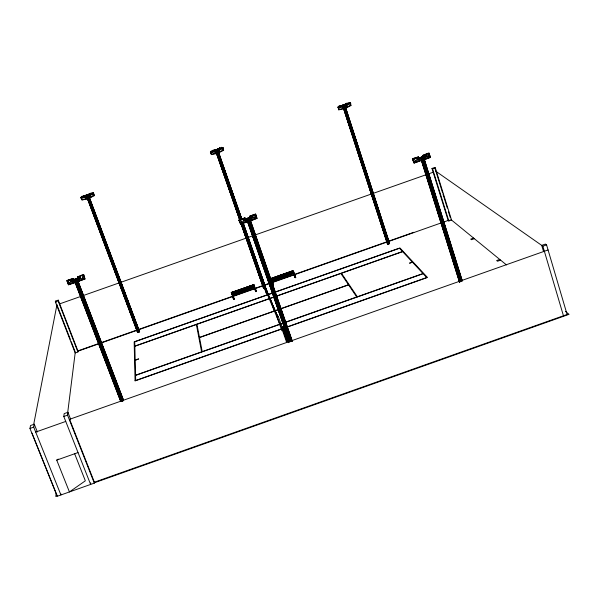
<?xml version="1.0" encoding="UTF-8"?>
<svg xmlns="http://www.w3.org/2000/svg" width="599" height="599" viewBox="0 0 599 599"><rect width="100%" height="100%" fill="white"/><g stroke="black" fill="none" stroke-linecap="round" stroke-linejoin="round"><path stroke-width="0.9" d="M212.974 150.723L212.982 150.274L213.678 150.439M244.856 218.433L244.871 217.856L240.349 219.279L239.48 220.118L240.933 223.337L246.309 221.645L244.871 217.856M419.659 160.682L419.689 159.514L418.342 156.863L414.006 158.211L412.906 159.132L414.508 162.292L419.659 160.682L418.851 159.102M71.056 280.998L71.109 280.437L71.887 280.886C72.217 278.797 69.664 279.404 71.056 280.998L71.431 280.879M70.63 279.606L71.513 281.006M71.446 279.404L71.536 280.062M216.179 153.651L215.183 150.896L210.429 151.847L210.406 152.266L211.432 154.594L216.179 153.651L214.764 150.229L211.245 150.941L210.796 151.996M211.432 154.594L210.766 152.625M219.084 148.29C221.121 147.451 218.216 149.802 219.668 147.938M37.393 431.991L34.278 424.204L30.534 425.53L29.95 428.45L57.212 496.279L94.32 483.116L94.417 481.506M243.606 220.574L243.276 219.668L243.606 220.574L252.965 217.28L251.924 215.775L251.865 217.452L251.573 215.917L252.201 216.381M90.719 482.816L90.614 484.426L63.794 416.477L64.168 413.624L67.904 412.307L70.637 419.24M340.105 106.255L346.986 103.515L347.18 103.956M89.835 193.979C88.375 196.045 81.651 195.057 84.414 196.187M66.931 280.841L73.318 278.52L74.86 282.795L68.496 284.81L66.931 280.841L70.113 279.838M68.496 284.81L66.961 280.519M243.142 222.776L265.589 287.176L265.147 287.602M73.318 278.52L74.546 282.009M264.623 287.827L263.425 287.939L240.955 223.547M346.933 103.522L347.046 103.979M61.038 494.04L60.926 494.961L33.709 427.117L34.278 424.204M77.907 351.965L77.997 351.164L58.238 300.151L55.49 301.117L55.348 301.829L75.175 352.931L77.907 351.965L58.103 300.855L58.238 300.151M86.728 199.063L85.537 196.375L80.872 197.288L80.82 197.722L82.07 199.976L86.728 199.063L85.268 195.656L81.816 196.337L81.254 197.43L85.365 196.622M85.537 196.375L85.485 196.801L80.82 197.722M67.635 413.108L75.272 352.122L71.251 341.752M94.32 483.116L67.552 415.144L67.904 412.307M82.07 199.976L80.872 197.288M56.126 493.696L55.774 496.474L57.257 495.95L32.002 433.107M80.371 278.123L80.131 277.18L80.371 278.123L70.974 281.433L70.742 280.489L70.974 281.433M33.604 424.856L56.927 304.831M347.195 103.53C345.271 103.425 347.967 104.046 346.963 103.208M425.754 155.351L425.32 154.819L425.477 155.755L425.118 154.901L425.867 154.542L426.211 155.463L425.867 154.542M242.984 218.994C245.987 218.598 241.404 220.567 243.845 218.635M243.022 218.845L243.359 219.766L252.658 216.456L252.965 217.28M79.39 278.25L79.24 276.663L80.416 276.918L80.588 277.644L80.071 277.06M79.338 277.509L79.585 276.521L80.416 276.918M217.235 149.555L215.4 150.334L217.617 149.555L241.914 219.249M238.851 220.245L245.066 217.984L246.706 222.214L240.603 224.138L238.851 220.245L241.786 219.399M68.773 284.031L69.192 282.75L68.106 279.988L72.823 278.505L74.381 282.256L68.773 284.031L67.47 280.751L68.106 279.988M240.603 224.138L238.971 219.893M243.284 220.29L243.246 218.83L243.935 219.481L244.04 220.185L243.494 219.668L243.284 220.29L243.643 220.17M243.344 219.496L243.606 218.717L244.302 219.369L243.396 219.616M426.975 156.084L426.54 155.223L426.975 156.084L417.66 159.364C416.934 157.133 416.14 158.847 418.282 158.188L417.406 157.597L416.597 158.555L416.934 159.222L417.645 158.443M137.62 332.131L138.571 332.258L139.32 331.472M416.784 158.166C417.503 156.766 418.731 158.518 417.039 158.63M418.05 157.53L418.342 156.863M240.933 223.337L241.569 221.982L246.092 220.559M89.977 193.507L90.135 194.278M90.112 193.634L90.801 194.091M340.412 106.263C341.655 106.33 339.184 105.589 340.958 105.709M340.883 105.858L340.861 105.424M412.389 158.915L414.119 163.115L420.169 160.906L418.229 157.088L412.389 158.915L414.119 163.115M416.597 158.555L417.054 157.709L417.93 158.293M416.934 159.222L417.226 158.503M123.521 400.454L77.204 279.059L74.261 280.01L120.826 401.525M414.508 162.292L415.354 160.869L419.689 159.514M388.287 243.494C385.531 244.706 390.81 243.756 389.11 243.291M252.104 215.64L252.441 216.568L252.104 215.64L251.34 216.007L251.73 216.86L251.34 216.007M139.612 331.659L88.405 194.832L86.241 195.686L86.563 195.394M263.433 287.857L263.874 287.52M213.543 150.162L213.536 150.611M219.96 148.455L219.324 148.964L219.279 148.148L220.17 148.709L219.534 148.02L219.571 148.837M80.176 277.232L79.764 276.386L80.176 277.232L70.727 280.587M79.397 277.599L78.993 276.76L80.071 276.708M387.508 244.152L342.583 105.641L344.71 104.847L389.59 243.419M84.227 195.521L84.264 196.165M346.507 104.271L346.222 103.762L346.821 103.298L347.54 103.956M246.803 219.369L249.716 218.253L292.065 340.838M74.553 453.518L85.343 480.81L69.432 491.944L56.725 460.114L58.26 459.081M420.865 157.822L421.449 157.53M459.47 282.144L420.625 158.061C421.202 158.495 424.294 157.425 423.276 157.043L462.001 281.006M74.673 279.711L75.759 279.231M346.357 103.575L346.843 103.32M346.222 103.762L347.091 103.335M345.848 104.106L348.925 102.526L350.078 103.021L346.417 104.9L345.848 104.106L346.095 105.896M347.248 103.724L346.761 103.979L346.379 103.455M346.14 104.81L350.295 102.669L350.617 102.968L350.954 105.536L346.806 107.678L346.14 104.81L346.806 107.678M346.462 105.102L350.617 102.968M346.492 107.378L350.632 105.244L350.954 105.536M219.039 148.447L219.781 148.065M223.083 147.781L218.807 149.96L218.523 149.653L222.798 147.466L223.083 147.781L223.652 150.274L219.384 152.46L218.373 148.896L221.54 147.287L222.596 147.818L219.578 149.353M219.256 148.679L219.893 148.267L212.959 150.933M219.092 152.146L223.367 149.967L223.652 150.274M89.887 193.821L90.374 193.29L90.636 193.717M89.813 193.634L90.374 193.29M89.887 197.198L88.892 194.316L92.149 192.668L93.1 193.237L93.541 194.57M89.992 194.024L90.756 193.799M88.892 195.124L93.294 192.893L93.549 193.215L94.343 195.641L89.947 197.865L88.892 195.124L89.947 197.865M93.1 193.237L89.221 195.199L88.892 194.316M89.146 195.446L93.549 193.215M89.693 197.543L92.62 196.06M80.865 276.146L77.877 276.955L83.68 274.612L85.043 278.962L78.858 281.126L77.75 276.805L82.056 275.068L83.418 275.113L84.242 278.557L79.12 280.624L78.432 279.703L82.744 277.966L84.242 278.557M78.993 276.76L79.764 276.386M79.001 276.993L79.689 276.716M79.098 277.285L79.787 277M78.993 277.651L79.944 277.232M78.858 281.126L85.043 278.962M251.041 220.732L249.588 216.434L255.593 214.023L257.053 218.321L251.041 220.732L249.761 216.172L254.216 214.382L255.339 214.517L256.312 217.901L251.011 220.028L250.577 219.017L255.039 217.227L256.312 217.901M251.513 216.029L252.224 215.745M253.07 215.43L255.339 214.517M251.378 216.232L252.089 215.947M251.647 216.269L252.359 215.984M251.475 216.516L252.194 216.232M251.745 216.553L252.561 216.239M252.411 217.093L252.658 216.456M250.756 220.529L257.053 218.321M423.186 155.193L427.798 153.344L428.674 153.569L429.805 156.886L424.324 159.079L423.186 155.193L424.04 158.248M430.486 157.327L424.077 159.574L422.714 155.553L428.921 153.067L430.486 157.327L424.264 159.806M423.201 155.755L424.758 155.134M425.118 154.901L425.949 154.654M426.788 154.243L429.116 153.307M425.17 155.119L425.911 154.819M425.133 154.834L426.061 154.894M425.275 155.403L426.016 155.104M426.121 155.208L425.694 154.669L426.121 156.159L425.754 156.302L425.432 155.478L426.174 155.178L426.361 155.905L426.024 155.478M424.137 157.986L428.749 156.137L429.805 156.886M247.701 218.635L248.847 218.261M293.854 272.081L271.145 280.1L293.854 272.081L295.741 277.524L295.195 277.719L293.503 273.526M247.192 289.152L253.265 287.003M272.74 280.13L275.345 279.209M283.14 276.453L285.745 275.54M272.058 280.968L293.727 273.316L295.195 277.719M77.75 350.939L98.917 343.467M101.56 342.531L135.958 330.386M138.601 329.457L262.954 285.551M265.604 284.615L268.247 283.679M272.657 282.122L413.767 232.3M77.9 351.201L99.082 343.721M101.508 342.86L137.351 330.206M138.743 329.712L269.265 283.627M271.856 282.713L441.171 222.925M443.762 222.012L449.108 220.125M448.816 220.994L451.526 220.035L435.331 167.937L434.702 167.503L431.976 168.461L448.172 220.454L448.816 220.994L432.598 168.896L431.976 168.461M272.208 283.537L272.747 283.342L273.593 285.349L273.047 285.543M233.108 297.778L233.655 297.591L231.82 292.447L234.179 299.268L233.632 299.455L231.236 292.507L253.916 284.645L231.236 292.507M255.721 289.796L255.174 289.991L255.81 291.631L256.357 291.436L253.871 284.518M294.371 276.146L294.918 275.952L295.741 277.524M233.4 298.789L233.947 298.594L233.513 297.201L232.966 297.389L233.632 299.455M256.117 290.77L255.571 290.964L255.039 289.594L255.586 289.407L256.357 291.436M272.8 284.877L273.346 284.682M233.543 299.178L234.089 298.983M255.698 291.354L256.252 291.159M272.927 285.274L273.473 285.079M295.06 277.457L295.607 277.262M262.092 281.103L263.208 280.706L262.092 281.103L266.42 293.503L267.648 293.39L243.082 222.731M273.062 292.769L134.169 341.834L135.067 380.904L284.795 327.938M274.829 292.147L399.945 247.949L427.484 277.464L287.438 327.002M134.73 341.797L272.837 293.008M275.473 292.08L399.503 248.271L426.735 277.539L287.056 326.942M134.835 346.095L274.23 296.849M276.865 295.921L402.528 251.52M134.842 346.259L196.367 324.523M196.929 324.321L274.17 297.037M276.805 296.108L340.883 273.466L356.734 296.992M402.648 251.647L341.445 273.271L357.341 296.782M473.607 238.08L470.717 239.098L471.458 239.712L474.356 238.687M135.179 360.134L138.698 358.891L135.187 360.313M199.46 337.417L278.82 309.361M280.587 308.74L348.476 284.742M412.411 262.145L409.499 263.171L412.539 262.28M199.497 337.581L278.887 309.518M280.654 308.897L348.573 284.884M276.985 316.744L278.213 316.309L276.985 316.744L281.882 330.745L283.117 330.311M135.546 375.221L282.983 323.078M285.618 322.142L423.021 273.548M135.554 375.408L282.885 323.303M285.528 322.367L423.156 273.691M286.457 341.759L281.418 327.368L282.691 326.919L287.722 341.31L286.307 341.393L287.722 341.31M282.84 327.271L281.418 327.368M135.06 380.709L284.735 327.765M499.753 259.442L496.646 260.535L497.507 261.246L500.622 260.146M435.877 171.284L542.866 246.189L546.573 244.879L567.103 314.468L94.38 482.21L69.604 419.3L548.07 249.955M29.95 428.45L33.709 427.117M63.794 416.477L67.552 415.144M35.7 432.074L65.748 421.434M56.725 460.114L78.035 452.559M94.343 482.787L569.05 314.34L565.426 311.39M243.284 219.706L252.636 216.419M417.211 158.548L426.623 155.276M70.742 280.699L80.214 277.292M243.359 219.923L252.703 216.568M417.218 158.645L426.69 155.381M70.779 280.856L80.273 277.412M243.404 220.005L252.763 216.711M417.241 158.78L425.702 155.8M70.959 280.879L79.495 277.876M243.411 220.088L251.909 217.1M417.278 158.945L426.765 155.523M70.839 281.036L80.236 277.726M243.479 220.275L252.823 216.89M417.99 159.012L417.301 158.548L417.525 158.975L426.84 155.695M71.034 281.066L80.423 277.756M243.538 220.38L252.89 217.085M417.338 159.139L421.561 157.649M423.253 157.05L426.638 155.86M70.899 281.231L80.296 277.929M417.525 158.975L426.907 155.89M55.348 301.829L58.103 300.855M432.598 168.896L435.331 167.937M59.571 303.903L81.606 296.138M83.366 295.517L253.452 235.572M255.211 234.95L371.545 193.956M373.304 193.335L426.181 174.698M428.824 173.77L433.234 172.22M293.106 270.658L270.493 278.647L293.106 270.658L294.918 275.952M232.876 292.671L238.926 290.537M84.189 195.978L83.635 196.09L90.621 193.507M83.665 196.045L90.659 193.574M212.937 150.821L219.818 148.29M340.052 106.023L347.031 103.59M213.783 150.506L219.855 148.395M340.075 106.128L347.076 103.687M83.733 196.285L89.887 194.106M213.828 150.634L219.908 148.522M341.834 105.649L346.267 104.121M84.654 196.128L89.94 194.241M341.872 105.791L346.319 104.256M84.706 196.27L89.91 194.443M214.816 150.634L219.144 149.114M342.051 105.918L346.364 104.406M343.512 105.125L344.088 104.952M68.526 284.495L74.89 282.481M240.723 223.786L246.825 221.87M69.873 279.988L72.277 279.231M70.794 279.845L71.551 279.606M70.682 280.018L71.438 279.778M70.892 280.13L71.648 279.89M70.779 280.31L71.229 279.478L71.738 280.197L71.356 280.317M70.952 280.399L71.708 280.16M69.192 282.75L73.917 281.26L74.381 282.256M414.328 162.733L420.169 160.906M243.246 219.054L243.973 218.83M243.022 219.264L243.711 218.77M243.351 219.346L244.078 219.114M242.977 219.608L244.078 219.541M416.829 157.724L417.66 157.515M412.906 159.132L415.519 158.248M416.762 157.889L417.451 157.672M417.121 157.919L417.81 157.702M417.226 158.203L417.922 157.986M87.641 194.967L88.405 194.832M422.22 157.26L422.609 157.155M340.906 105.514L340.382 105.828M340.269 105.753L340.913 105.649L340.749 106.412M342.598 106.308L342.261 105.431L338.675 106.165L338.33 107.176L338.764 108.509M340.367 106.173L340.936 106.053M337.971 107.026L342.815 106.038L343.624 108.861L338.787 109.842L337.971 107.026L337.993 107.431L342.838 106.442L342.815 106.038M339.184 107.004L341.744 106.487M343.609 108.456L339.221 109.31L338.705 107.73L342.396 106.981L342.913 108.554M212.937 150.327L213.611 150.244M212.937 150.499L213.708 150.349L213.813 150.926M211.634 151.824L214.989 151.15L215.827 153.082L215.475 151.854M210.406 152.266L215.168 151.307M83.613 195.693L84.317 195.596M83.598 195.866L84.504 195.671L84.601 196.247M84.429 196.008L83.68 195.633M340.045 105.903L340.277 106.382M264.953 287.138L265.589 287.176M83.778 195.671L84.504 195.671M79.929 277.33L80.588 277.644M340.629 105.709L340.457 106.472M77.75 276.805L78.304 277.18M546.573 244.879L545.412 244.07L541.713 245.38L543.555 251.61M252.261 216.583L252.763 216.95M450.867 219.504L506.462 264.915M346.574 103.417L347.293 104.084M422.714 155.553L423.725 158.203M94.343 195.641L93.294 192.893M249.761 216.172L250.045 216.643M346.462 103.634L346.746 104.144M85.268 195.656L86.398 198.494M90.516 193.762L90.329 193.372M218.373 148.896L219.384 152.46M292.926 271.916L292.679 270.965L293.547 272.785M293.675 273.339L272.118 281.103L271.407 279.508M292.027 271.197L292.709 272.485M291.923 271.235L292.597 272.523M291.376 271.422L292.05 272.717M291.264 271.467L291.938 272.755M290.717 271.654L291.391 272.949M290.612 271.691L291.286 272.987M290.066 271.886L290.74 273.181M289.961 271.924L290.627 273.219M289.414 272.118L290.081 273.414M289.302 272.156L289.968 273.451M288.755 272.35L289.422 273.646M288.651 272.388L289.317 273.683M288.104 272.582L288.763 273.878M416.941 158.45L417.278 159.117M287.999 272.62L288.658 273.915M414.006 158.211L415.354 160.869M287.453 272.807L288.112 274.11M287.34 272.852L287.999 274.147M286.794 273.039L287.453 274.342M286.689 273.077L287.34 274.379M286.142 273.271L286.794 274.574M286.037 273.309L286.689 274.612M285.491 273.503L286.142 274.806M285.379 273.541L286.03 274.844M284.832 273.736L285.483 275.031M284.727 273.773L285.371 275.076M284.181 273.968L284.825 275.263M284.068 274.005L284.72 275.308M283.529 274.192L284.173 275.495M283.417 274.237L284.061 275.54M282.87 274.424L283.514 275.727M282.765 274.462L283.402 275.772M282.219 274.656L282.855 275.959M282.107 274.694L282.75 276.004M281.567 274.889L282.196 276.191M281.455 274.926L282.092 276.229M280.909 275.121L281.545 276.424M280.804 275.158L281.433 276.461M280.257 275.353L280.886 276.656M280.145 275.39L280.774 276.693M279.606 275.577L280.227 276.888M279.493 275.622L280.122 276.925M278.947 275.81L279.576 277.12M278.842 275.847L279.463 277.157M278.295 276.042L278.917 277.352M278.183 276.079L278.805 277.389M277.637 276.274L278.258 277.584M277.532 276.311L278.153 277.622M276.985 276.506L277.599 277.816M276.88 276.543L277.494 277.854M276.334 276.738L276.948 278.048M276.221 276.775L276.835 278.086M275.675 276.97L276.289 278.28M275.57 277.008L276.176 278.318M275.023 277.195L275.63 278.513M274.911 277.24L275.525 278.55M274.372 277.427L274.978 278.745M274.26 277.464L274.866 278.782M273.713 277.659L274.32 278.977M273.608 277.696L274.207 279.014M273.062 277.891L273.661 279.209M272.949 277.929L273.548 279.246M272.403 278.123L273.002 279.441M272.298 278.161L272.897 279.478M246.002 220.664L246.706 222.214M271.751 278.355L272.35 279.673M271.647 278.393L272.238 279.711M240.349 219.279L241.569 221.982M218.777 150.634L219.301 151.802M271.691 279.905L271.1 278.58L272.874 283.739M277.779 316.721L272.897 305.265M277.651 316.646L273.998 308.193M276.438 313.921L277.659 316.766M276.85 315.111L271.549 302.405M272.777 305.303L274.522 309.316M268.262 294.723L262.954 281.717L267.094 293.585L279.419 323.063M271.669 302.36L273.294 306.418M270.441 299.448L272.066 303.506M270.329 299.485L271.953 303.543M270.838 300.578L264.294 284.667M269.101 296.557L270.718 300.616M288.606 342.688L282.541 328.065L282.968 329.285M287.191 339.648L288.269 342.448M266.645 290.657L269.49 297.681M267.094 293.585L267.558 294.715M284.001 331.951L287.76 340.853M287.625 340.898L282.84 329.33M265.417 287.692L267.139 291.72M282.414 328.11L284.555 333.126M265.911 288.74L263.066 281.68L264.646 286.255M279.711 323.76L280.579 325.863M72.823 278.505L73.917 281.26M55.49 301.117L56.156 302.847M56.83 304.577L70.27 339.229M252.771 285.049L253.295 286.397M252.666 285.094L253.182 286.442M252.119 285.281L252.636 286.629M77.204 279.059L123.566 400.312M76.979 279.314L123.372 400.626M76.724 279.478L123.139 400.806M118.168 387.95L119.171 390.563M121.17 395.797L122.166 398.41M76.402 279.643L122.832 400.993M76.036 279.808L122.473 401.165M75.646 279.958L122.091 401.323M75.257 280.077L121.717 401.435M74.897 280.175L121.357 401.517M74.598 280.227L121.058 401.547M74.194 280.122L120.676 401.465M252.007 285.319L252.523 286.674M251.468 285.513L251.977 286.861M251.355 285.551L251.872 286.906M250.809 285.745L251.318 287.093M250.704 285.783L251.213 287.138M250.157 285.978L250.667 287.325M250.045 286.015L250.554 287.37M87.851 195.237L139.11 332.026M87.581 195.349L138.848 332.146M87.289 195.454L138.571 332.258M87.005 195.551L138.287 332.348M88.105 198.786L89.094 201.406M91.722 208.415L92.703 211.043M122.248 289.849L123.237 292.477M125.865 299.485L126.846 302.113M86.743 195.626L138.025 332.408M86.885 196.27L98.056 226.04M98.708 227.792L101.665 235.677M102.324 237.429L105.274 245.313M105.933 247.065L108.232 253.19M109.55 256.694L112.17 263.702M113.159 266.33L128.59 307.489M129.249 309.241L132.207 317.118M132.858 318.87L135.816 326.755M136.475 328.507L137.456 331.135M86.518 195.678L137.8 332.438M86.376 195.499L137.628 332.438M86.256 195.581L137.515 332.4M249.498 286.21L250.008 287.557M249.394 286.247L249.895 287.602M88.3 194.817L139.507 331.771M88.457 195.716L126.524 297.314M127.175 299.066L138.99 330.596M88.09 195.124L139.335 331.898M88.233 195.768L90.531 201.893M91.19 203.645L92.171 206.273M93.159 208.901L94.14 211.529M94.799 213.281L95.78 215.91M98.408 222.91L99.389 225.538M102.017 232.547L102.998 235.175M104.967 240.424L106.607 244.804M108.576 250.06L110.216 254.44M112.185 259.689L113.825 264.069M115.794 269.325L117.434 273.706M118.752 277.202L121.043 283.334M123.671 290.343L124.652 292.971M128.92 304.352L129.908 306.98M132.529 313.988L134.169 318.361M136.138 323.617L137.777 327.997M248.847 286.442L249.349 287.79M248.735 286.479L249.236 287.834M248.188 286.666L248.69 288.022M248.083 286.711L248.585 288.067M247.537 286.899L248.031 288.254M247.424 286.936L247.926 288.299M246.885 287.131L247.38 288.486M246.773 287.168L247.267 288.523M246.226 287.363L246.721 288.718M246.122 287.4L246.608 288.755M245.575 287.595L246.062 288.95M245.463 287.632L245.949 288.988M244.916 287.827L245.403 289.182M244.811 287.864L245.298 289.22M244.265 288.059L244.751 289.414M244.152 288.097L244.639 289.452M243.606 288.291L244.093 289.646M243.501 288.329L243.98 289.684M253.946 286.165L254.133 286.696L253.429 284.825L255.81 291.631M242.954 288.516L243.434 289.879M242.842 288.561L243.321 289.916M270.838 300.9L274.095 310.237M217.602 149.608L241.809 219.406M217.737 150.409L241.719 219.189M242.947 222.716L265.387 287.093M217.347 149.78L241.659 219.511M242.752 222.738L265.35 287.475M217.13 149.885L241.442 219.623M242.677 223.157L262.991 281.418M216.868 149.997L241.187 219.743M242.423 223.27L264.586 286.839M216.583 150.102L240.91 219.848M242.138 223.382L264.309 286.943M262.205 281.373L266.533 293.78M216.291 150.199L240.626 219.938M241.854 223.472L264.339 287.917M216.022 150.282L240.349 220.013M241.584 223.539L264.062 287.984M215.67 150.102L240.109 220.058M241.337 223.592L263.822 288.014M215.513 150.199L239.914 220.073M241.053 223.382L263.627 288.022M215.415 150.274L239.78 220.058M240.963 223.479L263.493 287.999M215.4 150.334L239.72 220.02M242.303 288.748L242.775 290.111M242.191 288.785L242.662 290.148M271.879 280.437L273.593 285.349M249.626 218.193L292.477 341.572M249.371 218.613L291.87 341.011M249.087 218.77L291.593 341.183M248.735 218.927L291.256 341.355M248.353 219.077L290.889 341.505M247.964 219.204L290.5 341.625M247.589 219.301L290.133 341.707M247.252 219.361L289.796 341.744M246.99 219.384L289.557 341.917M246.736 219.212L289.452 342.066M246.721 219.309L289.242 341.602M282.691 326.919L287.572 340.943M278.213 316.309L287.093 341.535M241.644 288.98L242.116 290.343M241.539 289.017L242.011 290.38M240.993 289.212L241.464 290.575M240.88 289.25L241.352 290.612M428.921 153.067L430.292 157.088M240.334 289.444L240.805 290.807M240.229 289.482L240.693 290.844M427.798 153.344L428.749 156.137M239.682 289.676L240.147 291.039M239.57 289.714L240.034 291.077M239.023 289.909L239.488 291.271M238.919 289.946L239.375 291.309M238.372 290.141L238.829 291.503M238.26 290.178L238.724 291.541M237.713 290.365L238.17 291.735M237.608 290.41L238.065 291.773M237.062 290.597L237.518 291.968M236.949 290.635L237.406 292.005M236.403 290.829L236.86 292.2M236.298 290.867L236.747 292.237M342.838 106.442L343.624 108.861M342.261 105.431L343.249 108.307M235.751 291.062L236.201 292.432M235.639 291.099L236.088 292.469M235.1 291.294L235.542 292.664M234.988 291.331L235.437 292.701M344.739 104.975L389.537 243.508M344.597 105.065L389.41 243.621M344.627 105.776L345.488 108.441M349.509 120.856L352.669 130.619M356.106 141.267L359.265 151.023M362.709 161.67L366.438 173.201M369.306 182.074L373.042 193.604M375.333 200.702L380.215 215.79M381.937 221.113L386.812 236.193M344.395 105.169L389.223 243.733M344.148 105.274L388.983 243.853M343.871 105.379L388.706 243.958M343.579 105.476L388.422 244.048M343.294 105.551L388.145 244.115M344.418 109.774L345.855 114.207M348.154 121.305L352.459 134.61M354.758 141.708L359.063 155.014M361.931 163.879L366.244 177.184M368.535 184.282L372.848 197.588M375.715 206.46L379.452 217.991M382.896 228.631L386.632 240.162M343.032 105.611L387.882 244.16M342.823 105.649L387.673 244.167M343.796 109.078L387.171 243.052M234.441 291.526L234.883 292.896M234.336 291.563L234.778 292.933M233.79 291.758L234.231 293.128M233.677 291.795L234.119 293.173M233.131 291.99L233.573 293.36M233.026 292.027L233.46 293.405M232.479 292.215L232.914 293.592M232.367 292.26L232.801 293.637M233.655 297.591L234.179 299.268M232.008 292.978L232.442 294.356M423.643 157.088L462.151 280.332M423.508 157.05L462.241 281.043M423.186 157.544L461.694 281.013M422.857 157.694L461.372 280.946M422.482 157.837L461.013 281.088M422.085 157.971L460.616 281.216M421.689 158.069L460.234 281.305M421.329 158.143L459.867 281.35M427.813 179.071L429.206 183.526M431.999 192.444L432.837 195.117M439.808 217.4L441.755 223.644M443.986 230.772L444.825 233.445M451.796 255.728L453.75 261.973M455.981 269.101L456.812 271.774M421.022 158.181L459.845 282.256M420.798 158.181L459.613 282.219M434.702 167.503L442.541 192.713M442.923 193.941L447.303 208.048M448.366 211.469L450.321 217.737M542.866 246.189L563.442 315.763M255.593 214.023L256.776 218.111M254.216 214.382L255.039 217.227M250.285 217.489L251.011 220.028M214.764 150.229L214.989 151.15M83.68 274.612L84.676 278.782M82.056 275.068L82.744 277.966M78.641 278.805L79.233 281.298M219.788 151.764L219.414 150.139L222.678 148.47L223.045 150.102M222.798 147.466L223.367 149.967M196.899 324.171L202.215 351.643M196.337 324.366L201.608 351.86M84.227 195.723L84.324 196.307M347.24 106.974L347.016 105.297L350.183 103.664L350.408 105.342M338.772 109.437L338.787 109.842M134.73 341.632L135.681 380.492M93.167 193.904L89.805 195.603L90.329 197.183L93.684 195.484L93.167 193.904M254.44 285.993L231.753 294.161L254.44 285.993M254.32 287.228L232.674 295.03L254.268 287.25M294.805 275.555L294.259 275.75L294.948 277.052L295.494 276.865L294.805 275.555M219.93 148.649L213.873 150.776L219.953 148.664M214.779 151.832L211.148 152.558L211.814 154.078L215.438 153.351L214.779 151.832M85.148 197.303L81.584 198.007L82.407 199.474L85.957 198.778L85.148 197.303"/></g></svg>
